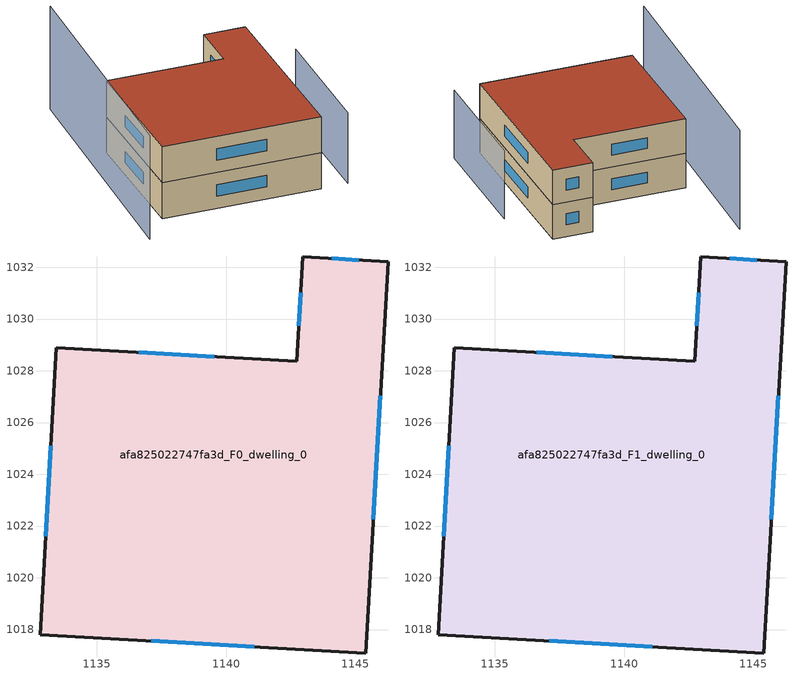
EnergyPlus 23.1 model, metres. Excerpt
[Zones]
afa825022747fa3d_F0_dwelling_0
 floor ground (EU_floor_Construction): 1146.26,1032.22 1145.39,1017.09 1132.81,1017.81 1133.44,1028.89 1142.73,1028.36 1142.96,1032.41 z0
 wall outside (EU_wall_Construction): 1145.39,1017.09 1146.26,1032.22 1142.96,1032.41 1142.73,1028.36 1133.44,1028.89 1132.81,1017.81 1145.39,1017.09 z0:3
 window (EU_Window_Construction): 1145.69,1022.27 1145.96,1027.04 / 1137.12,1017.56 1141.08,1017.33 / 1133.22,1025.1 1133.03,1021.6 / 1139.55,1028.54 1136.62,1028.71 / 1142.88,1031.02 1142.81,1029.75 / 1145.13,1032.28 1144.09,1032.34 z1.03:1.97
afa825022747fa3d_F1_dwelling_0
 floor to afa825022747fa3d_F0_dwelling_0 (EU_floor_Construction): 1146.26,1032.22 1145.39,1017.09 1132.81,1017.81 1133.44,1028.89 1142.73,1028.36 1142.96,1032.41 z3
 wall outside (EU_wall_Construction): 1145.39,1017.09 1146.26,1032.22 1142.96,1032.41 1142.73,1028.36 1133.44,1028.89 1132.81,1017.81 1145.39,1017.09 z3:6
 window (EU_Window_Construction): 1145.69,1022.27 1145.96,1027.04 / 1137.12,1017.56 1141.08,1017.33 / 1133.22,1025.1 1133.03,1021.6 / 1139.55,1028.54 1136.62,1028.71 / 1142.88,1031.02 1142.81,1029.75 / 1145.13,1032.28 1144.09,1032.34 z4.03:4.97
 roof outside (EU_roof_Construction): 1145.39,1017.09 1146.26,1032.22 1142.96,1032.41 1142.73,1028.36 1133.44,1028.89 1132.81,1017.81 z6
shading: 1147.53,1017.05 1148.2,1027.62 z0:5.9; 1132.55,1036.81 1130.65,1015.29 z0:8.6
[Building]
EU S2 Campaign: North Axis=0; Terrain=City; Solar Distribution=FullExterior
[Site:Location]
Cape.Town.Intl.AP: Latitude=-33.965; Longitude=18.602; Time Zone=2; Elevation=46
[SizingPeriod:WeatherFileDays]
AnnualSizingPeriod: Begin Month=1; Begin Day of Month=1; End Month=12; End Day of Month=31; Day of Week for Start Day=Monday; Use Weather File Daylight Saving Period=No; Use Weather File Rain and Snow Indicators=No
[MATERIAL]
EU_InternalMass_Material: Roughness=MediumRough; Thickness=0.1; Conductivity=1; Density=1800; Specific Heat=900; Thermal Absorptance=0.9; Solar Absorptance=0.7; Visible Absorptance=0.7
[MATERIAL:NOMASS] Roughness=MediumRough; Thermal Absorptance=0.9; Solar Absorptance=0.7; Visible Absorptance=0.7
Name | Thermal Resistance
EU_wall_NoMass | 0.493876
EU_roof_NoMass | 0.449382
EU_floor_NoMass | 1.25
[WINDOWMATERIAL:SIMPLEGLAZINGSYSTEM]
EU_Window_SimpleGlazing: UFactor=4.4; Solar Heat Gain Coefficient=0.85; Visible Transmittance=0.85
[CONSTRUCTION]
EU_wall_Construction: EU_wall_NoMass
EU_roof_Construction: EU_roof_NoMass
EU_floor_Construction: EU_floor_NoMass
EU_Window_Construction: EU_Window_SimpleGlazing
EU_InternalMass_Construction: EU_InternalMass_Material
[ZONE] Type=1; Multiplier=1; Ceiling Height=autocalculate; Floor Area=autocalculate; Part of Total Floor Area=Yes
Name | Volume
afa825022747fa3d_F0_dwelling_0 | 459.896
afa825022747fa3d_F1_dwelling_0 | 459.897
[INTERNALMASS] Construction=EU_InternalMass_Construction; Surface Area=153.299
Name | Zone or ZoneList
afa825022747fa3d_F0_dwelling_0_EU_InternalMass | afa825022747fa3d_F0_dwelling_0
afa825022747fa3d_F1_dwelling_0_EU_InternalMass | afa825022747fa3d_F1_dwelling_0
[OTHEREQUIPMENT] Fuel Type=Electricity; Design Level Calculation Method=Watts/Area; Power per Zone Floor Area=1; Fraction Latent=0; Fraction Radiant=0; Fraction Lost=0; Carbon Dioxide Generation Rate=0; EndUse Subcategory=EU_Step8_InternalGains
Name | Zone or ZoneList or Space or SpaceList | Schedule
EU_Step8_InternalGain_afa825022747fa3d_F0_dwelling_0_f000 | afa825022747fa3d_F0_dwelling_0 | EU_Step8_GainSchedule_afa825022747fa3d_F0_dwelling_0_f000
EU_Step8_InternalGain_afa825022747fa3d_F1_dwelling_0_f000 | afa825022747fa3d_F1_dwelling_0 | EU_Step8_GainSchedule_afa825022747fa3d_F1_dwelling_0_f000
[ZONEVENTILATION:DESIGNFLOWRATE] Schedule=EU_AlwaysOn; Design Flow Rate Calculation Method=AirChanges/Hour; Air Changes per Hour=0.64; Ventilation Type=Natural; Fan Pressure Rise=0; Fan Total Efficiency=1; Constant Term Coefficient=1; Temperature Term Coefficient=0; Velocity Term Coefficient=0; Velocity Squared Term Coefficient=0; Minimum Indoor Temperature=-100; Maximum Indoor Temperature=100; Delta Temperature=-100; Minimum Outdoor Temperature=-100; Maximum Outdoor Temperature=100; Maximum Wind Speed=40
Name | Zone or ZoneList or Space or SpaceList
EU_ConstantAir_afa825022747fa3d_F0_dwelling_0 | afa825022747fa3d_F0_dwelling_0
EU_ConstantAir_afa825022747fa3d_F1_dwelling_0 | afa825022747fa3d_F1_dwelling_0
[HVACTEMPLATE:THERMOSTAT] Constant Heating Setpoint=20; Constant Cooling Setpoint=50
EU_HeatOnly_afa825022747fa3d_F0_dwelling_0; EU_HeatOnly_afa825022747fa3d_F1_dwelling_0
[HVACTEMPLATE:ZONE:IDEALLOADSAIRSYSTEM] System Availability Schedule=EU_AlwaysOn; Maximum Heating Supply Air Temperature=50; Minimum Cooling Supply Air Temperature=13; Maximum Heating Supply Air Humidity Ratio=0.0156; Minimum Cooling Supply Air Humidity Ratio=0.0077; Heating Limit=NoLimit; Cooling Limit=NoLimit; Heating Availability Schedule=EU_AlwaysOn; Cooling Availability Schedule=EU_CoolingOff; Dehumidification Control Type=ConstantSensibleHeatRatio; Cooling Sensible Heat Ratio=0.7; Dehumidification Setpoint=60; Humidification Control Type=None; Humidification Setpoint=30; Outdoor Air Method=None; Outdoor Air Flow Rate per Person=0.00944; Outdoor Air Flow Rate per Zone Floor Area=0; Outdoor Air Flow Rate per Zone=0; Demand Controlled Ventilation Type=None; Outdoor Air Economizer Type=NoEconomizer; Heat Recovery Type=None; Sensible Heat Recovery Effectiveness=0.7; Latent Heat Recovery Effectiveness=0.65
Name | Template Thermostat
afa825022747fa3d_F0_dwelling_0 | EU_HeatOnly_afa825022747fa3d_F0_dwelling_0
afa825022747fa3d_F1_dwelling_0 | EU_HeatOnly_afa825022747fa3d_F1_dwelling_0
[SIZING:ZONE] Zone Cooling Design Supply Air Temperature Input Method=SupplyAirTemperature; Zone Cooling Design Supply Air Temperature=13; Zone Heating Design Supply Air Temperature Input Method=SupplyAirTemperature; Zone Heating Design Supply Air Temperature=50; Zone Cooling Design Supply Air Humidity Ratio=0.008; Zone Heating Design Supply Air Humidity Ratio=0.008; Cooling Design Air Flow Method=DesignDay; Cooling Design Air Flow Rate=0; Cooling Minimum Air Flow per Zone Floor Area=0.000762; Cooling Minimum Air Flow=0; Cooling Minimum Air Flow Fraction=0.2; Heating Design Air Flow Method=DesignDay; Heating Design Air Flow Rate=0; Heating Maximum Air Flow per Zone Floor Area=0.002032; Heating Maximum Air Flow=0.141576; Heating Maximum Air Flow Fraction=0.3; Account for Dedicated Outdoor Air System=No; Dedicated Outdoor Air System Control Strategy=NeutralSupplyAir; Dedicated Outdoor Air Low Setpoint Temperature for Design=autosize; Dedicated Outdoor Air High Setpoint Temperature for Design=autosize; Zone Load Sizing Method=Sensible Load Only No Latent Load; Zone Latent Cooling Design Supply Air Humidity Ratio Input Method=HumidityRatioDifference; Zone Cooling Design Supply Air Humidity Ratio Difference=0.005; Zone Latent Heating Design Supply Air Humidity Ratio Input Method=HumidityRatioDifference; Zone Humidification Design Supply Air Humidity Ratio Difference=0.005
afa825022747fa3d_F0_dwelling_0; afa825022747fa3d_F1_dwelling_0
[SCHEDULE:CONSTANT]
Name | Hourly Value
EU_AlwaysOn | 1
EU_CoolingOff | 0
[SCHEDULE:FILE] Column Number=1; Rows to Skip at Top=0; Number of Hours of Data=8760; Column Separator=Comma; Interpolate to Timestep=No; Minutes per Item=60; Adjust Schedule for Daylight Savings=Yes
Name | File
EU_Step8_GainSchedule_afa825022747fa3d_F0_dwelling_0_f000 | ../../schedules/afa825022747fa3d/afa825022747fa3d_F0_dwelling_0_f000_gain.csv
EU_Step8_GainSchedule_afa825022747fa3d_F1_dwelling_0_f000 | ../../schedules/afa825022747fa3d/afa825022747fa3d_F1_dwelling_0_f000_gain.csv
